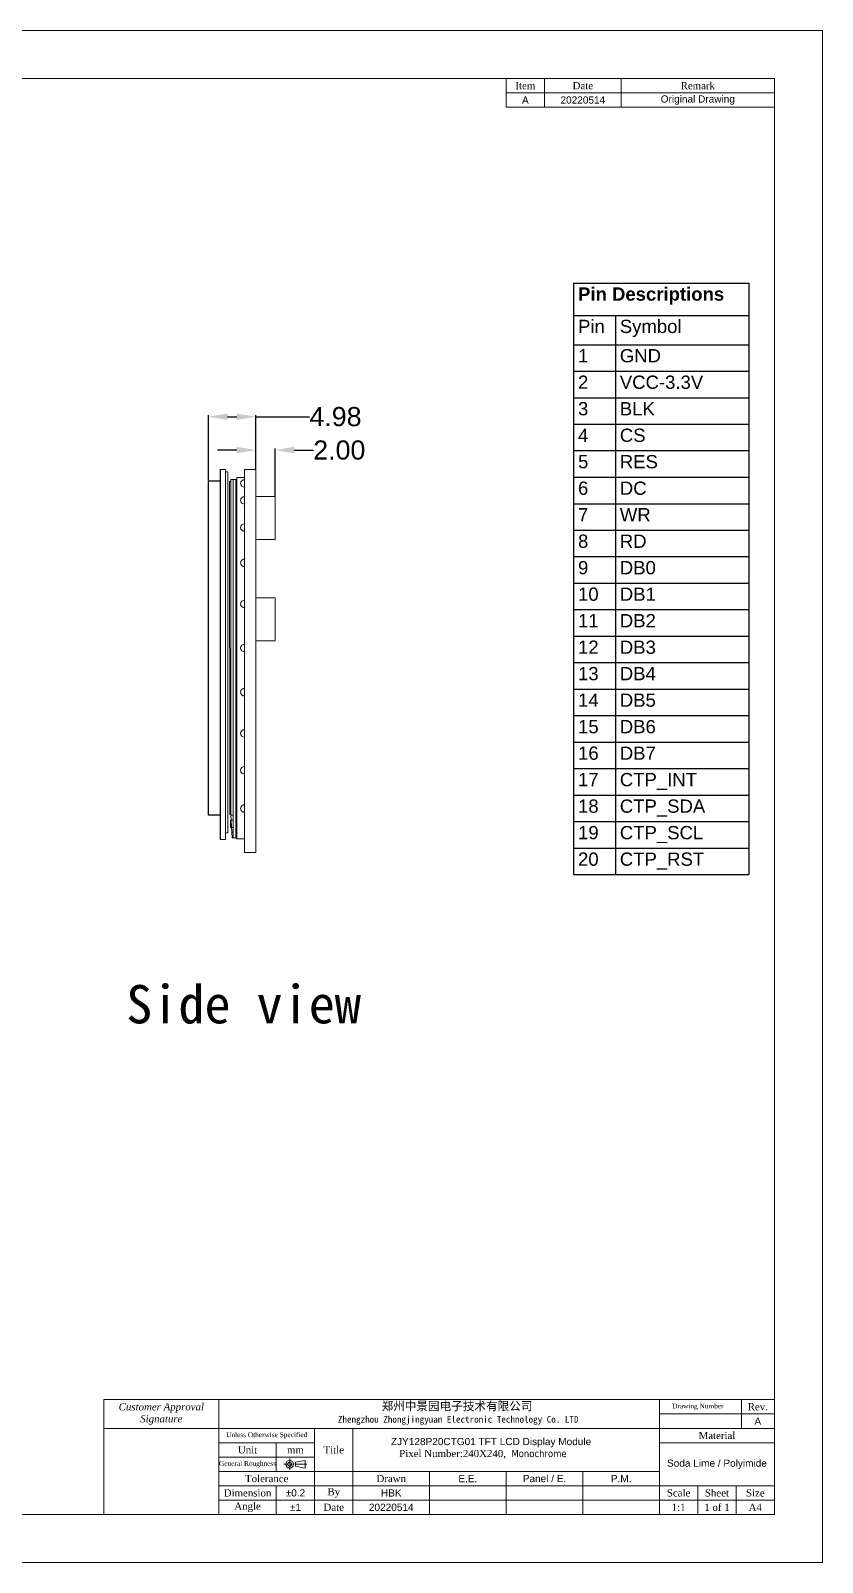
# Model space of a CAD drawing. Header units: millimetres. Extents: x 0 to 240, y 0 to 160.
# Drawn here: x 157.4 to 240, y 0 to 160 of the extents above; entities that cross this region are included whole.
import ezdxf

# ---------------------------------------------------------------- set-up
doc = ezdxf.new("R2010")
doc.units = ezdxf.units.MM
doc.linetypes.add('CENTER', pattern=[2, 1.25, -0.25, 0.25, -0.25])
for name, color, linetype in [('AUDIT_I_181013161717-0', 7, 'Continuous'), ('Frame', 7, 'Continuous'), ('lens', 6, 'Continuous'), ('SENSOR OD', 7, 'Continuous'), ('铁框', 5, 'Continuous')]:
    doc.layers.add(name, color=color, linetype=linetype)
doc.layers.add('BEZEL', color=4, linetype='Continuous', lineweight=20)
doc.layers.add('T-SHADING黑白双面胶', color=5, linetype='Continuous', lineweight=18)
doc.styles.get("Standard").update_dxf_attribs({"font": 'arial.ttf'})
doc.dimstyles.new('Standard$0', dxfattribs={"dimtxt": 2, "dimasz": 2, "dimexe": 0.18, "dimexo": 0.0625, "dimgap": 0.09, "dimtad": 0, "dimzin": 0, "dimdsep": 46, "dimtxsty": 'Standard', "dimcen": 0.09, "dimadec": 0, "dimazin": 0, "dimtfac": 1, "dimtofl": 0, "dimtmove": 0, "dimatfit": 3, "dimfxl": 1, "dimtolj": 1, "dimtzin": 0, "dimarcsym": 0})

# ---------------------------------------------------------------- blocks, each defined once
blk = doc.blocks.new('*T35')
at = {"color": 0, "linetype": 'ByBlock', "lineweight": -2, "transparency": 16777216}
for p, q in [((0, 0), (18.27, 0)), ((0, 0), (0, -61.79)), ((18.27, 0), (18.27, -61.79)), ((0, -3.38), (18.27, -3.38)), ((4.36, -3.38), (4.36, -61.79)), ((0, -6.44), (18.27, -6.44)), ((0, -9.21), (18.27, -9.21)), ((0, -11.98), (18.27, -11.98)), ((0, -14.74), (18.27, -14.74)), ((0, -17.51), (18.27, -17.51)), ((0, -20.28), (18.27, -20.28)), ((0, -23.05), (18.27, -23.05)), ((0, -25.81), (18.27, -25.81)), ((0, -28.58), (18.27, -28.58)), ((0, -31.35), (18.27, -31.35)), ((0, -34.12), (18.27, -34.12)), ((0, -36.89), (18.27, -36.89)), ((0, -39.65), (18.27, -39.65)), ((0, -42.42), (18.27, -42.42)), ((0, -45.19), (18.27, -45.19)), ((0, -47.96), (18.27, -47.96)), ((0, -50.72), (18.27, -50.72)), ((0, -53.49), (18.27, -53.49)), ((0, -56.26), (18.27, -56.26)), ((0, -59.03), (18.27, -59.03)), ((0, -61.79), (18.27, -61.79))]:
    blk.add_line(p, q, dxfattribs=at)
at = {"color": 0, "lineweight": 0, "transparency": 16777216, "attachment_point": 1}
for s, insert, char_height, width in [('{\\fArial|b1|i0|c0|p34;\\C256;Pin Descriptions }', (0.46, -0.46), 1.3838, 17.3458), ('Pin', (0.46, -3.84), 1.384, 3.4407), ('Symbol', (4.82, -3.84), 1.384, 12.9826), ('1', (0.46, -6.9), 1.38, 3.4407), ('GND', (4.82, -6.9), 1.384, 12.9826), ('2', (0.46, -9.67), 1.38, 3.4407), ('VCC-3.3V', (4.82, -9.67), 1.384, 12.9826), ('3', (0.46, -12.44), 1.38, 3.4407), ('BLK', (4.82, -12.44), 1.384, 12.9826), ('4', (0.46, -15.21), 1.38, 3.4407), ('CS', (4.82, -15.21), 1.384, 12.9826), ('5', (0.46, -17.97), 1.38, 3.4407), ('RES', (4.82, -17.97), 1.384, 12.9826), ('6', (0.46, -20.74), 1.38, 3.4407), ('DC', (4.82, -20.74), 1.384, 12.9826), ('7', (0.46, -23.51), 1.38, 3.4407), ('WR', (4.82, -23.51), 1.384, 12.9826), ('8', (0.46, -26.28), 1.38, 3.4407), ('RD', (4.82, -26.28), 1.384, 12.9826), ('9', (0.46, -29.04), 1.38, 3.4407), ('DB0', (4.82, -29.04), 1.384, 12.9826), ('10', (0.46, -31.81), 1.384, 3.4407), ('DB1', (4.82, -31.81), 1.384, 12.9826), ('11', (0.46, -34.58), 1.384, 3.4407), ('DB2', (4.82, -34.58), 1.384, 12.9826), ('12', (0.46, -37.35), 1.384, 3.4407), ('DB3', (4.82, -37.35), 1.384, 12.9826), ('13', (0.46, -40.11), 1.384, 3.4407), ('DB4', (4.82, -40.11), 1.384, 12.9826), ('14', (0.46, -42.88), 1.384, 3.4407), ('DB5', (4.82, -42.88), 1.384, 12.9826), ('15', (0.46, -45.65), 1.384, 3.4407), ('DB6', (4.82, -45.65), 1.384, 12.9826), ('16', (0.46, -48.42), 1.384, 3.4407), ('DB7', (4.82, -48.42), 1.384, 12.9826), ('17', (0.46, -51.18), 1.384, 3.4407), ('CTP_INT', (4.82, -51.18), 1.384, 12.9826), ('18', (0.46, -53.95), 1.384, 3.4407), ('CTP_SDA', (4.82, -53.95), 1.384, 12.9826), ('19', (0.46, -56.72), 1.384, 3.4407), ('CTP_SCL', (4.82, -56.72), 1.384, 12.9826), ('20', (0.46, -59.49), 1.384, 3.4407), ('CTP_RST', (4.82, -59.49), 1.384, 12.9826)]:
    blk.add_mtext(s, dxfattribs=dict(at, insert=insert, char_height=char_height, width=width))
blk = doc.blocks.new('001')
at = {"layer": 'lens', "linetype": 'Continuous'}
for p, q in [((1115.62, 484.96), (1115.62, 523.61)), ((1114.37, 487.51), (1114.37, 522.41)), ((1115.62, 522.41), (1114.37, 522.41)), ((1115.62, 487.51), (1114.37, 487.51))]:
    blk.add_line(p, q, dxfattribs=at)
blk = doc.blocks.new('*D107')
at = {"color": 0, "lineweight": -2, "transparency": 16777216}
for p, q in [((175.91, 113.02), (175.91, 119.85)), ((177.91, 119.67), (178.88, 119.67)), ((180.88, 114.22), (180.88, 119.85)), ((180.88, 119.67), (186.46, 119.67))]:
    blk.add_line(p, q, dxfattribs=at)
at = {"color": 0, "lineweight": 0, "transparency": 16777216}
for points in [[(177.91, 120), (177.91, 119.33), (175.91, 119.67)], [(178.88, 120), (178.88, 119.33), (180.88, 119.67)]]:
    blk.add_solid(points, dxfattribs=at)
at = {"layer": 'Defpoints', "color": 0, "lineweight": 0, "transparency": 16777216}
for p in [(180.88, 119.67), (180.88, 114.16), (175.91, 112.96)]:
    blk.add_point(p, dxfattribs=at)
at = {"color": 0, "lineweight": 0, "transparency": 16777216, "insert": (189.18, 119.67), "char_height": 2, "attachment_point": 5}
blk.add_mtext('\\A1;4.98', dxfattribs=at)
blk = doc.blocks.new('*D108')
at = {"color": 0, "lineweight": -2, "transparency": 16777216}
for p, q in [((178.88, 116.18), (176.88, 116.18)), ((180.88, 114.22), (180.88, 116.36)), ((182.88, 111.4), (182.88, 116.36)), ((184.88, 116.18), (186.88, 116.18))]:
    blk.add_line(p, q, dxfattribs=at)
at = {"color": 0, "lineweight": 0, "transparency": 16777216}
for points in [[(178.88, 116.52), (178.88, 115.85), (180.88, 116.18)], [(184.88, 116.52), (184.88, 115.85), (182.88, 116.18)]]:
    blk.add_solid(points, dxfattribs=at)
at = {"layer": 'Defpoints', "color": 0, "lineweight": 0, "transparency": 16777216}
for p in [(182.88, 116.18), (180.88, 114.16), (182.88, 111.33)]:
    blk.add_point(p, dxfattribs=at)
at = {"color": 0, "lineweight": 0, "transparency": 16777216, "insert": (189.58, 116.18), "char_height": 2, "attachment_point": 5}
blk.add_mtext('\\A1;2.00', dxfattribs=at)

msp = doc.modelspace()

# ---------------------------------------------------------------- hatches: boundary and pattern name
at = {"lineweight": 0}
h = msp.add_hatch(dxfattribs=at)
h.set_pattern_fill('ANSI31', color=3, scale=10)
h.paths.add_polyline_path([(94.401, 98.775), (96.569, 98.775), (96.569, 112.475), (94.401, 112.475)])
h.paths.add_polyline_path([(201.125, 52.657), (226.051, 52.657), (226.051, 80.481), (201.125, 80.481)], flags=9)
h.paths.add_polyline_path([(38.987, 112.977), (41.772, 112.977), (41.772, 114.947), (38.987, 114.947)], flags=9)
h.paths.add_polyline_path([(41.501, 112.977), (44.181, 112.977), (44.181, 114.947), (41.501, 114.947)], flags=9)
h.paths.add_polyline_path([(43.99, 113.028), (46.511, 113.028), (46.511, 114.998), (43.99, 114.998)], flags=9)
h.paths.add_polyline_path([(46.302, 113.003), (48.93, 113.003), (48.93, 114.973), (46.302, 114.973)], flags=9)
h.paths.add_polyline_path([(48.918, 113.028), (51.545, 113.028), (51.545, 114.998), (48.918, 114.998)], flags=9)
h.paths.add_polyline_path([(51.75, 113.028), (53.79, 113.028), (53.79, 114.998), (51.75, 114.998)], flags=9)
h.paths.add_polyline_path([(54.417, 112.977), (56.405, 112.977), (56.405, 114.947), (54.417, 114.947)], flags=9)
h.paths.add_polyline_path([(56.676, 113.01), (59.122, 113.01), (59.122, 114.915), (56.676, 114.915)], flags=9)
h.paths.add_polyline_path([(42.024, 93.808), (57.355, 93.808), (57.355, 97.804), (42.024, 97.804)], flags=9)
h.paths.add_polyline_path([(92.798, 8.188), (128.015, 8.188), (128.015, 13.014), (92.798, 13.014)], flags=9)
h.paths.add_polyline_path([(96.778, 11.758), (124.843, 11.758), (124.843, 16.583), (96.778, 16.583)], flags=9)
h.paths.add_polyline_path([(90.56, 36.753), (136.503, 36.753), (136.503, 41.579), (90.56, 41.579)], flags=9)
h.paths.add_polyline_path([(12.906, 15.417), (58.673, 15.417), (58.673, 43.024), (12.906, 43.024)], flags=9)
h.paths.add_polyline_path([(129.416, 28.209), (142.035, 28.209), (142.035, 32.693), (129.416, 32.693)], flags=9)
h.paths.add_polyline_path([(71.207, 27.195), (81.654, 27.195), (81.654, 33.191), (71.207, 33.191)], flags=9)
h.paths.add_polyline_path([(189.314, 14.056), (214.505, 14.056), (214.505, 17.118), (189.314, 17.118)], flags=9)
h.paths.add_polyline_path([(192.487, 4.97), (197.524, 4.97), (197.524, 6.516), (192.487, 6.516)], flags=9)
h.paths.add_polyline_path([(217.741, 7.965), (220.27, 7.965), (220.27, 9.511), (217.741, 9.511)], flags=9)
h.paths.add_polyline_path([(193.694, 6.465), (196.224, 6.465), (196.224, 8.011), (193.694, 8.011)], flags=9)
h.paths.add_polyline_path([(224.013, 14.227), (230.437, 14.227), (230.437, 15.257), (224.013, 15.257)], flags=9)
h.paths.add_polyline_path([(232.725, 13.965), (233.802, 13.965), (233.802, 15.511), (232.725, 15.511)], flags=9)
h.paths.add_polyline_path([(184.31, 4.964), (185.843, 4.964), (185.843, 6.509), (184.31, 6.509)], flags=9)
h.paths.add_polyline_path([(166.412, 14.183), (175.514, 14.183), (175.514, 17.034), (166.412, 17.034)], flags=9)
h.paths.add_polyline_path([(223.599, 9.569), (234.398, 9.569), (234.398, 11.115), (223.599, 11.115)], flags=9)
h.paths.add_polyline_path([(232.076, 15.456), (234.512, 15.456), (234.512, 17.057), (232.076, 17.057)], flags=9)
h.paths.add_polyline_path([(231.84, 6.447), (234.122, 6.447), (234.122, 8.048), (231.84, 8.048)], flags=9)
h.paths.add_polyline_path([(232.151, 4.948), (233.879, 4.948), (233.879, 6.549), (232.151, 6.549)], flags=9)
h.paths.add_polyline_path([(223.594, 6.447), (226.368, 6.447), (226.368, 8.048), (223.594, 8.048)], flags=9)
h.paths.add_polyline_path([(224.108, 4.956), (225.898, 4.956), (225.898, 6.557), (224.108, 6.557)], flags=9)
h.paths.add_polyline_path([(201.827, 7.965), (204.182, 7.965), (204.182, 9.511), (201.827, 9.511)], flags=9)
h.paths.add_polyline_path([(208.546, 7.965), (213.464, 7.965), (213.464, 9.511), (208.546, 9.511)], flags=9)
h.paths.add_polyline_path([(226.939, 12.446), (231.065, 12.446), (231.065, 14.047), (226.939, 14.047)], flags=9)
h.paths.add_polyline_path([(227.547, 6.447), (230.384, 6.447), (230.384, 8.048), (227.547, 8.048)], flags=9)
h.paths.add_polyline_path([(227.523, 4.947), (230.482, 4.947), (230.482, 6.548), (227.523, 6.548)], flags=9)
h.paths.add_polyline_path([(224.273, 15.789), (229.715, 15.789), (229.715, 16.856), (224.273, 16.856)], flags=9)
h.paths.add_polyline_path([(193.299, 7.956), (196.687, 7.956), (196.687, 9.557), (193.299, 9.557)], flags=9)
h.paths.add_polyline_path([(188.16, 6.567), (189.828, 6.567), (189.828, 8.169), (188.16, 8.169)], flags=9)
h.paths.add_polyline_path([(187.773, 4.956), (190.239, 4.956), (190.239, 6.557), (187.773, 6.557)], flags=9)
h.paths.add_polyline_path([(187.766, 10.946), (190.232, 10.946), (190.232, 12.547), (187.766, 12.547)], flags=9)
h.paths.add_polyline_path([(176.994, 9.789), (183.006, 9.789), (183.006, 10.856), (176.994, 10.856)], flags=9)
h.paths.add_polyline_path([(177.375, 6.446), (182.611, 6.446), (182.611, 8.047), (177.375, 8.047)], flags=9)
h.paths.add_polyline_path([(178.471, 5.058), (181.552, 5.058), (181.552, 6.659), (178.471, 6.659)], flags=9)
h.paths.add_polyline_path([(179.598, 7.946), (184.4, 7.946), (184.4, 9.547), (179.598, 9.547)], flags=9)
h.paths.add_polyline_path([(178.824, 10.947), (181.17, 10.947), (181.17, 12.549), (178.824, 12.549)], flags=9)
h.paths.add_polyline_path([(177.772, 12.788), (186.224, 12.788), (186.224, 13.856), (177.772, 13.856)], flags=9)
h.paths.add_polyline_path([(183.949, 10.948), (186.047, 10.948), (186.047, 12.549), (183.949, 12.549)], flags=9)
h.paths.add_polyline_path([(183.801, 6.471), (186.207, 6.471), (186.207, 8.016), (183.801, 8.016)], flags=9)
h.paths.add_polyline_path([(191.812, 10.438), (218.742, 10.438), (218.742, 13.247), (191.812, 13.247)], flags=9)
h.paths.add_polyline_path([(70.671, 118.753), (70.671, 123.582), (67.58, 123.582), (67.58, 118.753)], flags=9)
h.paths.add_polyline_path([(73.669, 118.761), (73.669, 123.59), (70.578, 123.59), (70.578, 118.761)], flags=9)
h.paths.add_polyline_path([(70.584, 102.564), (70.584, 108.558), (67.493, 108.558), (67.493, 102.564)], flags=9)
h.paths.add_polyline_path([(67.741, 100.457), (67.741, 110.641), (64.65, 110.641), (64.65, 100.457)], flags=9)
h.paths.add_polyline_path([(75.88, 99.084), (75.88, 112.18), (72.789, 112.18), (72.789, 99.084)], flags=9)
h.paths.add_polyline_path([(66.876, 124.989), (71.704, 124.989), (71.704, 128.08), (66.876, 128.08)], flags=9)
h.paths.add_polyline_path([(66.901, 128.29), (71.73, 128.29), (71.73, 131.381), (66.901, 131.381)], flags=9)
h.paths.add_polyline_path([(47.012, 134.228), (53.006, 134.228), (53.006, 137.319), (47.012, 137.319)], flags=9)
h.paths.add_polyline_path([(43.794, 128.547), (53.979, 128.547), (53.979, 131.638), (43.794, 131.638)], flags=9)
h.paths.add_polyline_path([(42.812, 138.476), (55.908, 138.476), (55.908, 141.567), (42.812, 141.567)], flags=9)
h.paths.add_polyline_path([(48.155, 120.642), (52.984, 120.642), (52.984, 123.733), (48.155, 123.733)], flags=9)
h.paths.add_polyline_path([(35.041, 120.65), (39.87, 120.65), (39.87, 123.741), (35.041, 123.741)], flags=9)
h.paths.add_polyline_path([(30.59, 120.112), (30.59, 124.94), (27.499, 124.94), (27.499, 120.112)], flags=9)
h.paths.add_polyline_path([(36.848, 92.184), (40.434, 84.288), (43.248, 85.567), (39.662, 93.462)], flags=9)
h.paths.add_polyline_path([(29.575, 83.043), (34.902, 90.75), (32.36, 92.507), (27.032, 84.8)], flags=9)
h.paths.add_polyline_path([(33.199, 102.564), (33.199, 108.558), (30.108, 108.558), (30.108, 102.564)], flags=9)
h.paths.add_polyline_path([(46.27, 81.171), (52.264, 81.171), (52.264, 84.262), (46.27, 84.262)], flags=9)
h.paths.add_polyline_path([(107.388, 133.339), (115.436, 133.339), (115.436, 138.491), (107.388, 138.491)], flags=9)
h.paths.add_polyline_path([(108.262, 122.368), (114.367, 122.368), (114.367, 127.52), (108.262, 127.52)], flags=9)
h.paths.add_polyline_path([(106.678, 127.975), (114.725, 127.975), (114.725, 133.127), (106.678, 133.127)], flags=9)

# ---------------------------------------------------------------- linework, layer by layer
for p, q in [((207, 155), (219, 155)), ((219, 155), (235, 155)), ((235, 155), (235, 152)), ((179.681, 114.158), (179.681, 113.308)), ((178.511, 77.516), (178.211, 77.516)), ((178.211, 77.516), (178.211, 76.766)), ((178.261, 78.056), (178.381, 75.666)), ((178.511, 76.766), (178.211, 76.766)), ((235, 5), (235, 12.5)), ((165, 5), (231, 5)), ((231, 5), (235, 5))]:
    msp.add_line(p, q, dxfattribs=at)
at = {"color": 6, "lineweight": 0}
for p, q in [((178.261, 112.906), (178.131, 112.906)), ((178.261, 112.906), (178.181, 112.906)), ((178.891, 112.906), (178.761, 112.906)), ((178.261, 78.106), (178.134, 78.106)), ((178.761, 78.106), (178.891, 78.106))]:
    msp.add_line(p, q, dxfattribs=at)
at = {"color": 4, "lineweight": 0}
for p, q in [((178.761, 113.106), (178.261, 113.106)), ((178.511, 78.056), (178.261, 78.056)), ((178.761, 75.666), (178.511, 75.666))]:
    msp.add_line(p, q, dxfattribs=at)
at = {"color": 30, "lineweight": 0}
for p, q in [((178.381, 76.266), (178.511, 76.266)), ((178.381, 75.666), (178.511, 75.666))]:
    msp.add_line(p, q, dxfattribs=at)
at = {"lineweight": 0}
for points in [[(0, 0), (240, 0), (240, 160), (0, 160)], [(5, 5), (235, 5), (235, 155), (5, 155)], [(180.881, 106.833), (182.881, 106.833), (182.881, 111.333), (180.881, 111.333)], [(180.881, 96.258), (182.881, 96.258), (182.881, 100.758), (180.881, 100.758)]]:
    msp.add_lwpolyline(points, close=True, dxfattribs=at)
at = {"color": 5, "lineweight": 0}
msp.add_lwpolyline([(179.681, 74.158), (180.881, 74.158), (180.881, 114.158), (179.681, 114.158)], close=True, dxfattribs=at)
at = {"layer": 'AUDIT_I_181013161717-0', "color": 7, "lineweight": 0}
msp.add_line((179.096, 113.308), (178.896, 113.308), dxfattribs=at)
msp.add_line((179.096, 113.308), (178.896, 113.308), dxfattribs=at)
at = {"layer": 'AUDIT_I_181013161717-0', "color": 5, "lineweight": 0}
for p, q in [((178.881, 77.767), (178.831, 76.774)), ((178.831, 76.774), (178.831, 75.616)), ((178.896, 75.616), (178.831, 75.616))]:
    msp.add_line(p, q, dxfattribs=at)
at = {"layer": 'AUDIT_I_181013161717-0', "lineweight": 0}
msp.add_line((179.096, 75.566), (178.896, 75.566), dxfattribs=at)
at = {"layer": 'BEZEL', "color": 7, "lineweight": 0}
msp.add_line((178.896, 113.308), (178.896, 75.566), dxfattribs=at)
at = {"layer": 'Frame', "lineweight": 0}
for p, q in [((207, 152), (207, 155)), ((211, 152), (211, 155)), ((219, 152), (219, 155)), ((207, 153.5), (235, 153.5)), ((207, 152), (235, 152)), ((165, 17), (235, 17)), ((165, 5), (165, 17)), ((177, 5), (177, 17)), ((223, 5), (223, 17)), ((231.577, 14), (231.577, 17)), ((223, 15.5), (235, 15.5)), ((165, 14), (235, 14)), ((187, 5), (187, 14)), ((191, 5), (191, 14)), ((177, 12.5), (187, 12.5)), ((183, 9.5), (183, 12.5)), ((223, 12.5), (235, 12.5)), ((177, 11), (187, 11)), ((177, 9.5), (223, 9.5)), ((177, 8), (235, 8)), ((183, 5), (183, 8)), ((199, 5), (199, 9.5)), ((207, 5), (207, 9.5)), ((215, 5), (215, 9.5)), ((227, 5), (227, 8)), ((231, 5), (231, 8)), ((177, 6.5), (235, 6.5))]:
    msp.add_line(p, q, dxfattribs=at)
at = {"layer": 'Frame', "linetype": 'CENTER', "lineweight": 0}
for p, q in [((186.2, 10.25), (183.8, 10.25)), ((184.4, 10.85), (184.4, 9.65))]:
    msp.add_line(p, q, dxfattribs=at)
at = {"layer": 'Frame', "lineweight": 0}
msp.add_lwpolyline([(186, 9.85), (186, 10.65), (185, 10.45), (185, 10.05)], close=True, dxfattribs=at)
for radius in [0.4, 0.2]:
    msp.add_circle((184.4, 10.25), radius, dxfattribs=at)
at = {"layer": 'lens', "linetype": 'Continuous', "lineweight": 0}
for p, q in [((177.706, 114.156), (177.156, 114.156)), ((177.706, 75.506), (177.706, 114.156)), ((177.706, 75.506), (177.156, 75.506))]:
    msp.add_line(p, q, dxfattribs=at)
at = {"layer": 'SENSOR OD', "color": 5, "lineweight": 0}
for p, q in [((177.706, 113.906), (177.956, 113.906)), ((177.956, 113.906), (177.956, 76.213)), ((177.956, 76.213), (177.706, 76.213))]:
    msp.add_line(p, q, dxfattribs=at)
at = {"layer": 'T-SHADING黑白双面胶', "color": 6, "lineweight": 0, "ltscale": 0.2}
for p, q in [((178.131, 112.906), (178.134, 78.106)), ((178.891, 112.906), (178.891, 78.106))]:
    msp.add_line(p, q, dxfattribs=at)
at = {"layer": 'T-SHADING黑白双面胶', "color": 4, "lineweight": 0, "ltscale": 0.2}
for p, q in [((178.261, 113.106), (178.261, 78.056)), ((178.511, 113.106), (178.511, 75.666)), ((178.761, 113.106), (178.761, 75.666)), ((178.761, 113.106), (178.761, 75.666))]:
    msp.add_line(p, q, dxfattribs=at)
at = {"layer": '铁框', "color": 7, "lineweight": 0}
for p, q in [((179.096, 113.308), (179.581, 113.308)), ((179.681, 113.208), (179.681, 75.666)), ((179.096, 75.566), (179.581, 75.566))]:
    msp.add_line(p, q, dxfattribs=at)
for centre, radius, start, end in [((179.681, 112.701), 0.4, 90, 270), ((179.581, 113.208), 0.1, 0, 90), ((179.681, 110.923), 0.4, 90, 270), ((179.681, 108.094), 0.4, 90, 270), ((179.681, 104.408), 0.4, 90, 270), ((179.681, 100.114), 0.4, 90, 270), ((179.681, 95.508), 0.4, 90, 270), ((179.681, 90.901), 0.4, 90, 270), ((179.681, 86.586), 0.4, 90, 270), ((179.681, 82.745), 0.4, 90, 270), ((179.681, 78.747), 0.4, 90, 270), ((179.581, 75.666), 0.1, 270, 0)]:
    msp.add_arc(centre, radius, start, end, dxfattribs=at)

# ---------------------------------------------------------------- block references
msp.add_blockref('*T35', (214.04, 133.637))
at = {"lineweight": 0}
msp.add_blockref('001', (-938.459, -409.455), dxfattribs=at)

# ---------------------------------------------------------------- texts
at = {"lineweight": 0, "insert": (167.336, 60.303), "char_height": 4, "width": 31.58269, "attachment_point": 1}
msp.add_mtext('{\\fSimSun|b0|i0|c134|p2;Side view}', dxfattribs=at)
at = {"layer": 'Frame', "lineweight": 0}
for s, insert, char_height, attachment_point in [('{\\fTimes New Roman|b0|i0|c0|p18;Item}', (209, 154.25), 0.75, 5), ('{\\fTimes New Roman|b0|i0|c0|p18;Date}', (215, 154.25), 0.75, 5), ('{\\fTimes New Roman|b0|i0|c0|p18;Remark}', (227, 154.25), 0.75, 5), ('A', (209, 152.75), 0.75, 5), ('20220514', (215, 152.75), 0.75, 5), ('Original Drawing', (227, 152.75), 0.75, 5), ('{\\fTimes New Roman|b0|i1|c0|p18;Customer Approval\\PSignature}', (171, 15.5), 0.75, 5), ('{\\fSimHei|b0|i0|c134|p49;郑州中景园电子技术有限公司\\P\\f@Dotum|b0|i0|c0|p34;\\H0.7845x; \\f@SimSun|b0|i0|c0|p2;Zhengzhou Zhongjingyuan Electronic Technology Co. LTD\\fRomanS|b0|i0|c134|p2; }', (201.864, 15.565), 0.887987, 5), ('{\\fTimes New Roman|b0|i0|c0|p18;Drawing Number}', (227, 16.25), 0.5, 5), ('{\\fTimes New Roman|b0|i0|c0|p18;Rev.}', (233.264, 16.25), 0.75, 5), ('A', (233.264, 14.75), 0.75, 5), ('{\\fTimes New Roman|b0|i0|c0|p18;Unless Otherwise Specified}', (182, 13.25), 0.5, 5), ('ZJY128P20CTG01 TFT LCD Display Module\\P  {\\fTimes New Roman|b0|i0|c0|p18; Pixel Number:240X240,  \\fTahoma|b0|i0|c134|p34;Monochrome}', (194.97, 11.909), 0.75, 4), ('{\\fTimes New Roman|b0|i0|c0|p18;Material}', (229, 13.25), 0.75, 5), ('{\\fTimes New Roman|b0|i0|c0|p18;Unit}', (180, 11.75), 0.75, 5), ('{\\fTimes New Roman|b0|i0|c0|p18;mm}', (185, 11.75), 0.75, 5), ('{\\fTimes New Roman|b0|i0|c0|p18;Title}', (189, 11.75), 0.75, 5), ('{\\fTimes New Roman|b0|i0|c0|p18;General Roughness}', (180, 10.25), 0.5, 5), ('Soda Lime / Polyimide', (229, 10.25), 0.75, 5), ('{\\fTimes New Roman|b0|i0|c0|p18;Tolerance}', (182, 8.75), 0.75, 5), ('{\\fTimes New Roman|b0|i0|c0|p18;Drawn}', (195, 8.75), 0.75, 5), ('E.E.', (203, 8.75), 0.75, 5), ('Panel / E.', (211, 8.75), 0.75, 5), ('P.M.', (219, 8.75), 0.75, 5), ('{\\fTimes New Roman|b0|i0|c0|p18;Dimension}', (180, 7.25), 0.75, 5), ('%%P0.2', (185, 7.25), 0.75, 5), ('{\\fTimes New Roman|b0|i0|c0|p18;By}', (189, 7.25), 0.75, 5), ('HBK', (195, 7.25), 0.75, 5), ('{\\fTimes New Roman|b0|i0|c0|p18;Scale}', (225, 7.25), 0.75, 5), ('{\\fTimes New Roman|b0|i0|c0|p18;Sheet}', (229, 7.25), 0.75, 5), ('{\\fTimes New Roman|b0|i0|c0|p18;Size}', (233, 7.25), 0.75, 5), ('{\\fTimes New Roman|b0|i0|c0|p18;Angle}', (180, 5.75), 0.75, 5), ('%%p1', (185, 5.75), 0.75, 5), ('{\\fTimes New Roman|b0|i0|c0|p18;Date}', (189, 5.75), 0.75, 5), ('{\\fTimes New Roman|b0|i0|c0|p18;1:1}', (225, 5.75), 0.75, 5), ('{\\fTimes New Roman|b0|i0|c0|p18;1 of 1}', (229, 5.75), 0.75, 5), ('{\\fTimes New Roman|b0|i0|c0|p18;A4}', (233, 5.75), 0.75, 5)]:
    msp.add_mtext(s, dxfattribs=dict(at, insert=insert, char_height=char_height, attachment_point=attachment_point))
at = {"layer": 'Frame', "lineweight": 0, "insert": (195, 5.75), "char_height": 0.75, "width": 1.89342, "attachment_point": 5}
msp.add_mtext('20220514', dxfattribs=at)

# ---------------------------------------------------------------- dimensions: what is measured, and where the dimension line sits
at = {"lineweight": 0}
dim = msp.add_linear_dim(base=(180.8813, 119.6683), p1=(175.9062, 112.956), p2=(180.8813, 114.1575), dimstyle='Standard$0', dxfattribs=at)
dim.commit()
dim.dimension.update_dxf_attribs({"geometry": '*D107', "text_midpoint": (189.1849, 119.6683), "dimtype": 160})
dim = msp.add_linear_dim(base=(182.881, 116.184), p1=(180.881, 114.158), p2=(182.881, 111.333), dimstyle='Standard$0', dxfattribs=at)
dim.commit()
dim.dimension.update_dxf_attribs({"geometry": '*D108', "text_midpoint": (189.582, 116.184)})

doc.saveas('drawing.dxf')
